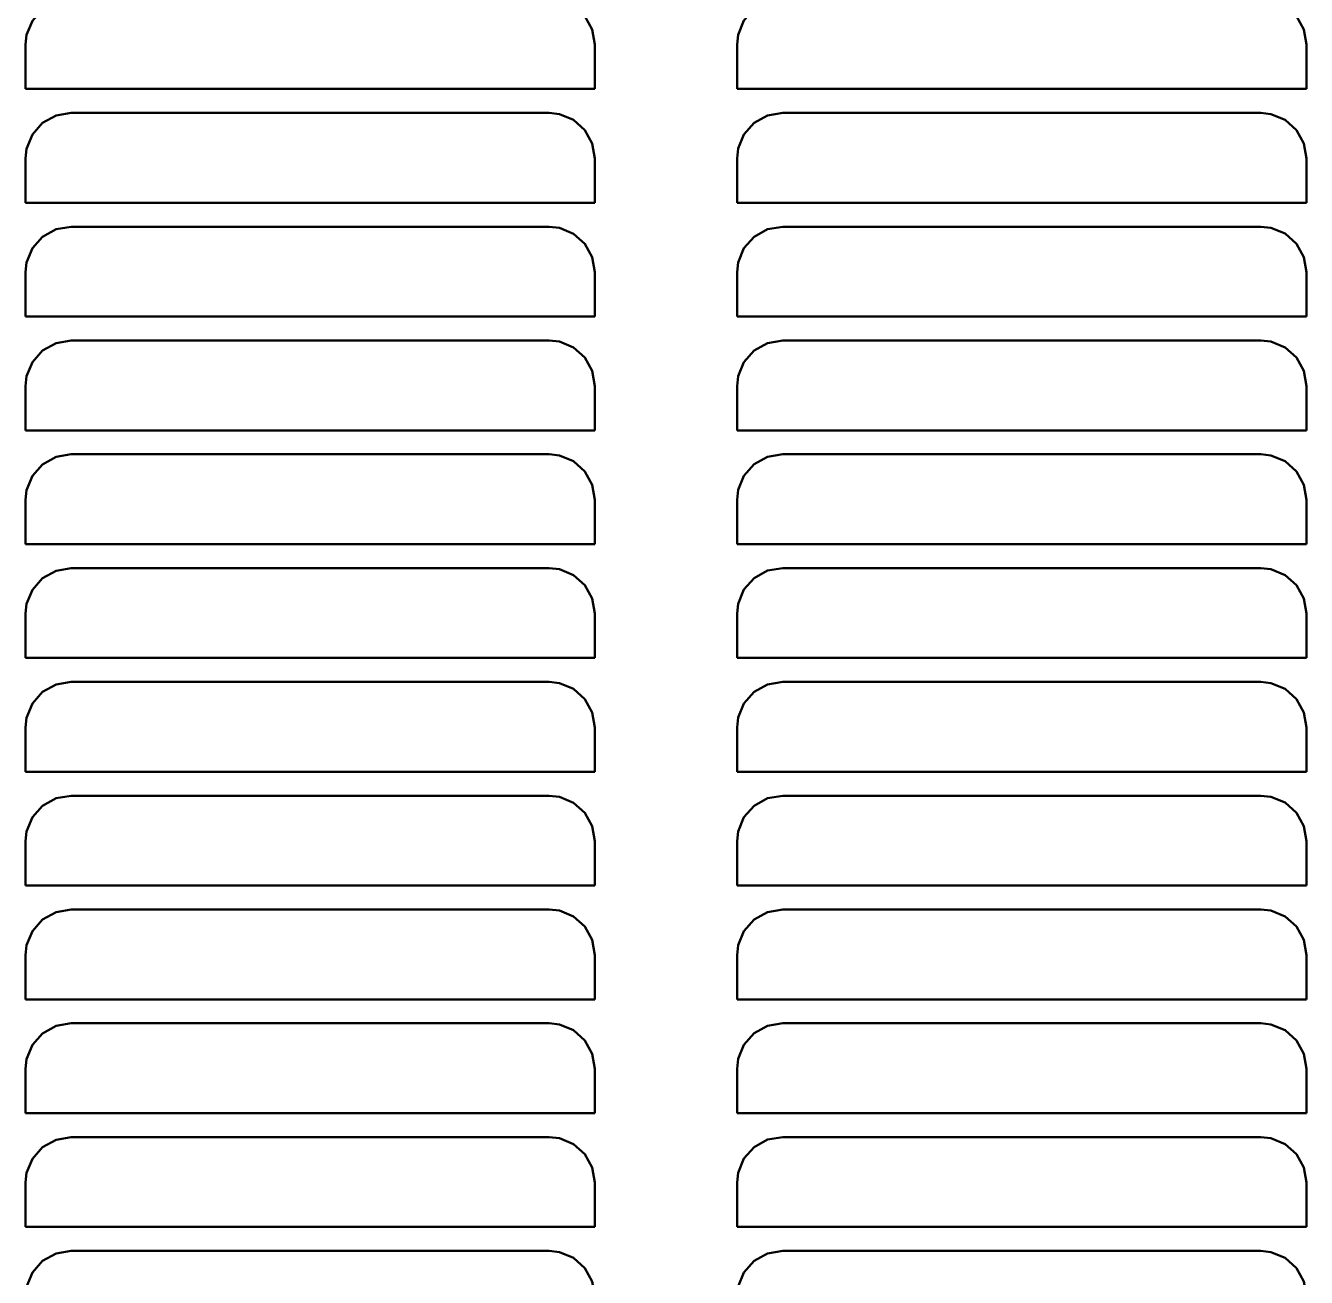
# Model space of a CAD drawing. Header units: inches. Extents: x 0 to 44.8, y 0 to 41.5.
# Drawn here: x 4.44 to 10.06, y 25.63 to 31.13 of the extents above; entities that cross this region are included whole.
import ezdxf

# ---------------------------------------------------------------- set-up
doc = ezdxf.new("R2010")
doc.units = ezdxf.units.IN
doc.header["$MEASUREMENT"] = 0
doc.layers.add('AM_0', color=7, linetype='Continuous', lineweight=50)

msp = doc.modelspace()

# ---------------------------------------------------------------- linework, layer by layer
at = {"layer": 'AM_0'}
for p, q in [((4.436, 31.05), (4.436, 30.855)), ((6.936, 30.855), (6.936, 31.05)), ((7.561, 31.05), (7.561, 30.855)), ((10.061, 30.855), (10.061, 31.05)), ((4.436, 30.855), (6.936, 30.855)), ((7.561, 30.855), (10.061, 30.855)), ((6.736, 30.75), (4.636, 30.75)), ((9.861, 30.75), (7.761, 30.75)), ((4.436, 30.55), (4.436, 30.355)), ((6.936, 30.355), (6.936, 30.55)), ((7.561, 30.55), (7.561, 30.355)), ((10.061, 30.355), (10.061, 30.55)), ((4.436, 30.355), (6.936, 30.355)), ((7.561, 30.355), (10.061, 30.355)), ((6.736, 30.25), (4.636, 30.25)), ((9.861, 30.25), (7.761, 30.25)), ((4.436, 30.05), (4.436, 29.855)), ((6.936, 29.855), (6.936, 30.05)), ((7.561, 30.05), (7.561, 29.855)), ((10.061, 29.855), (10.061, 30.05)), ((4.436, 29.855), (6.936, 29.855)), ((7.561, 29.855), (10.061, 29.855)), ((6.736, 29.75), (4.636, 29.75)), ((9.861, 29.75), (7.761, 29.75)), ((4.436, 29.55), (4.436, 29.355)), ((6.936, 29.355), (6.936, 29.55)), ((7.561, 29.55), (7.561, 29.355)), ((10.061, 29.355), (10.061, 29.55)), ((4.436, 29.355), (6.936, 29.355)), ((7.561, 29.355), (10.061, 29.355)), ((6.736, 29.25), (4.636, 29.25)), ((9.861, 29.25), (7.761, 29.25)), ((4.436, 29.05), (4.436, 28.855)), ((6.936, 28.855), (6.936, 29.05)), ((7.561, 29.05), (7.561, 28.855)), ((10.061, 28.855), (10.061, 29.05)), ((4.436, 28.855), (6.936, 28.855)), ((7.561, 28.855), (10.061, 28.855)), ((6.736, 28.75), (4.636, 28.75)), ((9.861, 28.75), (7.761, 28.75)), ((4.436, 28.55), (4.436, 28.355)), ((6.936, 28.355), (6.936, 28.55)), ((7.561, 28.55), (7.561, 28.355)), ((10.061, 28.355), (10.061, 28.55)), ((4.436, 28.355), (6.936, 28.355)), ((7.561, 28.355), (10.061, 28.355)), ((6.736, 28.25), (4.636, 28.25)), ((9.861, 28.25), (7.761, 28.25)), ((4.436, 28.05), (4.436, 27.855)), ((6.936, 27.855), (6.936, 28.05)), ((7.561, 28.05), (7.561, 27.855)), ((10.061, 27.855), (10.061, 28.05)), ((4.436, 27.855), (6.936, 27.855)), ((7.561, 27.855), (10.061, 27.855)), ((6.736, 27.75), (4.636, 27.75)), ((9.861, 27.75), (7.761, 27.75)), ((4.436, 27.55), (4.436, 27.355)), ((6.936, 27.355), (6.936, 27.55)), ((7.561, 27.55), (7.561, 27.355)), ((10.061, 27.355), (10.061, 27.55)), ((4.436, 27.355), (6.936, 27.355)), ((7.561, 27.355), (10.061, 27.355)), ((6.736, 27.25), (4.636, 27.25)), ((9.861, 27.25), (7.761, 27.25)), ((4.436, 27.05), (4.436, 26.855)), ((6.936, 26.855), (6.936, 27.05)), ((7.561, 27.05), (7.561, 26.855)), ((10.061, 26.855), (10.061, 27.05)), ((4.436, 26.855), (6.936, 26.855)), ((7.561, 26.855), (10.061, 26.855)), ((6.736, 26.75), (4.636, 26.75)), ((9.861, 26.75), (7.761, 26.75)), ((4.436, 26.55), (4.436, 26.355)), ((6.936, 26.355), (6.936, 26.55)), ((7.561, 26.55), (7.561, 26.355)), ((10.061, 26.355), (10.061, 26.55)), ((4.436, 26.355), (6.936, 26.355)), ((7.561, 26.355), (10.061, 26.355)), ((6.736, 26.25), (4.636, 26.25)), ((9.861, 26.25), (7.761, 26.25)), ((4.436, 26.05), (4.436, 25.855)), ((6.936, 25.855), (6.936, 26.05)), ((7.561, 26.05), (7.561, 25.855)), ((10.061, 25.855), (10.061, 26.05)), ((4.436, 25.855), (6.936, 25.855)), ((7.561, 25.855), (10.061, 25.855)), ((6.736, 25.75), (4.636, 25.75)), ((9.861, 25.75), (7.761, 25.75))]:
    msp.add_line(p, q, dxfattribs=at)
for points in [[(4.636, 31.25), (4.56948, 31.23861), (4.51045, 31.20569), (4.4658, 31.15503), (4.44061, 31.09268), (4.436, 31.05)], [(6.936, 31.05), (6.9248, 31.11599), (6.8925, 31.17453), (6.84268, 31.21917), (6.78074, 31.24493), (6.736, 31.25)], [(7.761, 31.25), (7.69461, 31.23866), (7.63571, 31.20589), (7.59105, 31.15544), (7.56572, 31.09318), (7.561, 31.05)], [(10.061, 31.05), (10.04976, 31.11609), (10.01734, 31.17473), (9.96736, 31.21938), (9.90533, 31.24502), (9.861, 31.25)], [(4.636, 30.75), (4.56948, 30.73861), (4.51045, 30.70569), (4.4658, 30.65503), (4.44061, 30.59268), (4.436, 30.55)], [(6.936, 30.55), (6.9248, 30.61599), (6.8925, 30.67453), (6.84268, 30.71917), (6.78074, 30.74493), (6.736, 30.75)], [(7.761, 30.75), (7.69461, 30.73866), (7.63571, 30.70589), (7.59105, 30.65544), (7.56572, 30.59318), (7.561, 30.55)], [(10.061, 30.55), (10.04976, 30.61609), (10.01734, 30.67473), (9.96736, 30.71938), (9.90533, 30.74502), (9.861, 30.75)], [(4.636, 30.25), (4.56948, 30.23861), (4.51045, 30.20569), (4.4658, 30.15503), (4.44061, 30.09268), (4.436, 30.05)], [(6.936, 30.05), (6.9248, 30.11599), (6.8925, 30.17453), (6.84268, 30.21917), (6.78074, 30.24493), (6.736, 30.25)], [(7.761, 30.25), (7.69461, 30.23866), (7.63571, 30.20589), (7.59105, 30.15544), (7.56572, 30.09318), (7.561, 30.05)], [(10.061, 30.05), (10.04976, 30.11609), (10.01734, 30.17473), (9.96736, 30.21938), (9.90533, 30.24502), (9.861, 30.25)], [(4.636, 29.75), (4.56948, 29.73861), (4.51045, 29.70569), (4.4658, 29.65503), (4.44061, 29.59268), (4.436, 29.55)], [(6.936, 29.55), (6.9248, 29.61599), (6.8925, 29.67453), (6.84268, 29.71917), (6.78074, 29.74493), (6.736, 29.75)], [(7.761, 29.75), (7.69461, 29.73866), (7.63571, 29.70589), (7.59105, 29.65544), (7.56572, 29.59318), (7.561, 29.55)], [(10.061, 29.55), (10.04976, 29.61609), (10.01734, 29.67473), (9.96736, 29.71938), (9.90533, 29.74502), (9.861, 29.75)], [(4.636, 29.25), (4.56948, 29.23861), (4.51045, 29.20569), (4.4658, 29.15503), (4.44061, 29.09268), (4.436, 29.05)], [(6.936, 29.05), (6.9248, 29.11599), (6.8925, 29.17453), (6.84268, 29.21917), (6.78074, 29.24493), (6.736, 29.25)], [(7.761, 29.25), (7.69461, 29.23866), (7.63571, 29.20589), (7.59105, 29.15544), (7.56572, 29.09318), (7.561, 29.05)], [(10.061, 29.05), (10.04976, 29.11609), (10.01734, 29.17473), (9.96736, 29.21938), (9.90533, 29.24502), (9.861, 29.25)], [(4.636, 28.75), (4.56948, 28.73861), (4.51045, 28.70569), (4.4658, 28.65503), (4.44061, 28.59268), (4.436, 28.55)], [(6.936, 28.55), (6.9248, 28.61599), (6.8925, 28.67453), (6.84268, 28.71917), (6.78074, 28.74493), (6.736, 28.75)], [(7.761, 28.75), (7.69461, 28.73866), (7.63571, 28.70589), (7.59105, 28.65544), (7.56572, 28.59318), (7.561, 28.55)], [(10.061, 28.55), (10.04976, 28.61609), (10.01734, 28.67473), (9.96736, 28.71938), (9.90533, 28.74502), (9.861, 28.75)], [(4.636, 28.25), (4.56948, 28.23861), (4.51045, 28.20569), (4.4658, 28.15503), (4.44061, 28.09268), (4.436, 28.05)], [(6.936, 28.05), (6.9248, 28.11599), (6.8925, 28.17453), (6.84268, 28.21917), (6.78074, 28.24493), (6.736, 28.25)], [(7.761, 28.25), (7.69461, 28.23866), (7.63571, 28.20589), (7.59105, 28.15544), (7.56572, 28.09318), (7.561, 28.05)], [(10.061, 28.05), (10.04976, 28.11609), (10.01734, 28.17473), (9.96736, 28.21938), (9.90533, 28.24502), (9.861, 28.25)], [(4.636, 27.75), (4.56948, 27.73861), (4.51045, 27.70569), (4.4658, 27.65503), (4.44061, 27.59268), (4.436, 27.55)], [(6.936, 27.55), (6.9248, 27.61599), (6.8925, 27.67453), (6.84268, 27.71917), (6.78074, 27.74493), (6.736, 27.75)], [(7.761, 27.75), (7.69461, 27.73866), (7.63571, 27.70589), (7.59105, 27.65544), (7.56572, 27.59318), (7.561, 27.55)], [(10.061, 27.55), (10.04976, 27.61609), (10.01734, 27.67473), (9.96736, 27.71938), (9.90533, 27.74502), (9.861, 27.75)], [(4.636, 27.25), (4.56948, 27.23861), (4.51045, 27.20569), (4.4658, 27.15503), (4.44061, 27.09268), (4.436, 27.05)], [(6.936, 27.05), (6.9248, 27.11599), (6.8925, 27.17453), (6.84268, 27.21917), (6.78074, 27.24493), (6.736, 27.25)], [(7.761, 27.25), (7.69461, 27.23866), (7.63571, 27.20589), (7.59105, 27.15544), (7.56572, 27.09318), (7.561, 27.05)], [(10.061, 27.05), (10.04976, 27.11609), (10.01734, 27.17473), (9.96736, 27.21938), (9.90533, 27.24502), (9.861, 27.25)], [(4.636, 26.75), (4.56948, 26.73861), (4.51045, 26.70569), (4.4658, 26.65503), (4.44061, 26.59268), (4.436, 26.55)], [(6.936, 26.55), (6.9248, 26.61599), (6.8925, 26.67453), (6.84268, 26.71917), (6.78074, 26.74493), (6.736, 26.75)], [(7.761, 26.75), (7.69461, 26.73866), (7.63571, 26.70589), (7.59105, 26.65544), (7.56572, 26.59318), (7.561, 26.55)], [(10.061, 26.55), (10.04976, 26.61609), (10.01734, 26.67473), (9.96736, 26.71938), (9.90533, 26.74502), (9.861, 26.75)], [(4.636, 26.25), (4.56948, 26.23861), (4.51045, 26.20569), (4.4658, 26.15503), (4.44061, 26.09268), (4.436, 26.05)], [(6.936, 26.05), (6.9248, 26.11599), (6.8925, 26.17453), (6.84268, 26.21917), (6.78074, 26.24493), (6.736, 26.25)], [(7.761, 26.25), (7.69461, 26.23866), (7.63571, 26.20589), (7.59105, 26.15544), (7.56572, 26.09318), (7.561, 26.05)], [(10.061, 26.05), (10.04976, 26.11609), (10.01734, 26.17473), (9.96736, 26.21938), (9.90533, 26.24502), (9.861, 26.25)], [(4.636, 25.75), (4.56948, 25.73861), (4.51045, 25.70569), (4.4658, 25.65503), (4.44061, 25.59268), (4.436, 25.55)], [(6.936, 25.55), (6.9248, 25.61599), (6.8925, 25.67453), (6.84268, 25.71917), (6.78074, 25.74493), (6.736, 25.75)], [(7.761, 25.75), (7.69461, 25.73866), (7.63571, 25.70589), (7.59105, 25.65544), (7.56572, 25.59318), (7.561, 25.55)], [(10.061, 25.55), (10.04976, 25.61609), (10.01734, 25.67473), (9.96736, 25.71938), (9.90533, 25.74502), (9.861, 25.75)]]:
    msp.add_lwpolyline(points, dxfattribs=at)

doc.saveas('drawing.dxf')
